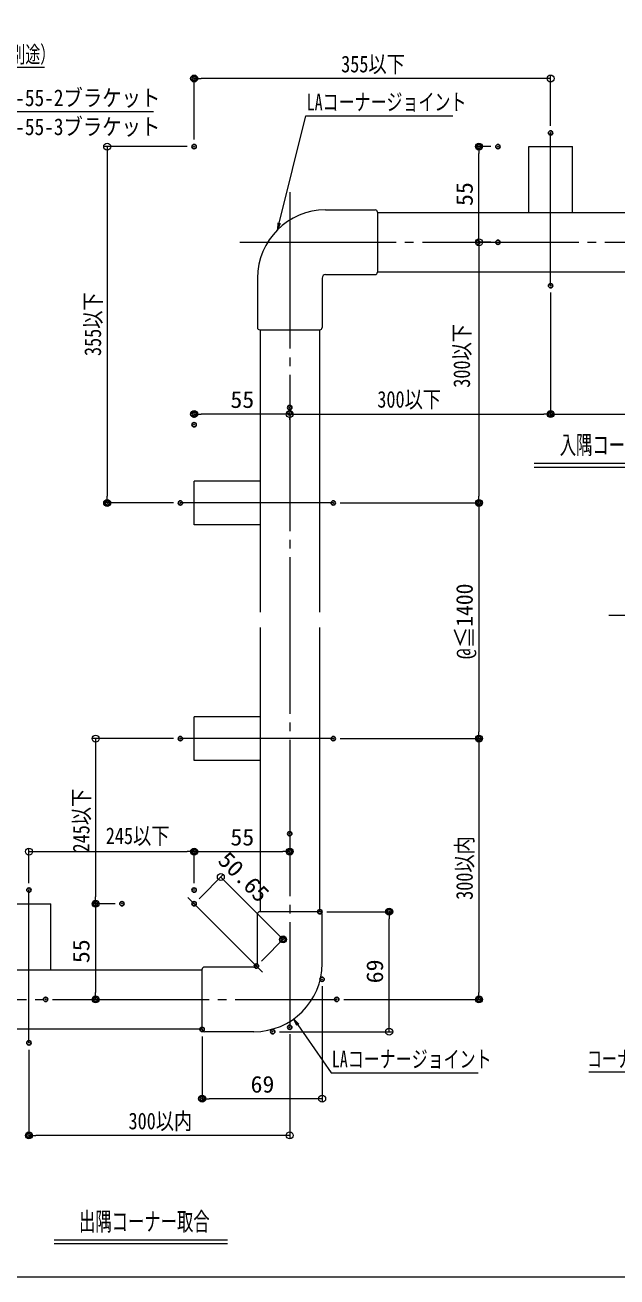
# Model space of a CAD drawing. Units: millimetres, scale not verified. Extents: x -800 to 800, y -554 to 554.
# Drawn here: x -270 to 71, y -554 to 166 of the extents above; entities that cross this region are included whole.
import ezdxf
from ezdxf.enums import TextEntityAlignment as Align

# ---------------------------------------------------------------- set-up
doc = ezdxf.new("R2010")
doc.units = ezdxf.units.MM
doc.header["$LTSCALE"] = 5
doc.header["$PDMODE"] = 32
doc.header["$PDSIZE"] = 2.5
doc.linetypes.add('LONG_CHAIN', pattern=[21, 18, -1, 1, -1])
for name, color, linetype, lineweight in [('0-0_4手摺（外線）', 3, 'Continuous', 9), ('0-1_6寸法', 1, 'Continuous', 9), ('0-2_0', 7, 'Continuous', 9), ('0-4_3ブラケット芯', 4, 'LONG_CHAIN', 9), ('0-5_4手摺芯', 5, 'LONG_CHAIN', 9), ('0-6_07文字', 3, 'Continuous', 9), ('0-9_3ブラケット', 4, 'Continuous', 9), ('0-B_zumenwaku', 6, 'Continuous', 9), ('1-F_6文字', 2, 'Continuous', 9)]:
    doc.layers.add(name, color=color, linetype=linetype, lineweight=lineweight)
doc.layers.add('0-3_Defpoints', color=7, linetype='Continuous')
doc.styles.add('ＭＳ ゴシック', font='')
doc.styles.get('ＭＳ ゴシック').set_extended_font_data('MS Gothic')

# ---------------------------------------------------------------- blocks, each defined once
blk = doc.blocks.new('_Origin')
at = {"layer": '0-2_0', "color": 1}
blk.add_line((0, 0), (-5, 0), dxfattribs=at)
blk.add_circle((0, 0), 2.5, dxfattribs=at)
blk = doc.blocks.new('MLeader14')
at = {"layer": '1-F_6文字'}
blk.add_line((-113.349, -409.344), (-115.08, -405.677), dxfattribs=at)
at = {"layer": '1-F_6文字', "color": 1}
blk.add_line((-92.255, -436.513), (-9.135, -436.513), dxfattribs=at)
at = {"layer": '1-F_6文字'}
blk.add_lwpolyline([(-112.253, -408.584), (-115.08, -405.677), (-112.801, -408.964)], dxfattribs=at)
at = {"layer": '1-F_6文字', "color": 1}
blk.add_lwpolyline([(-112.801, -408.964), (-93.695, -436.513), (-92.255, -436.513)], dxfattribs=at)
at = {"layer": '1-F_6文字', "style": 'ＭＳ ゴシック', "width": 0.7}
blk.add_text('LAコーナージョイント', height=9.621, dxfattribs=at).set_placement((-93.228, -436.363), align=Align.BOTTOM_LEFT)
blk = doc.blocks.new('MLeader16')
at = {"layer": '1-F_6文字'}
blk.add_line((123.693, -396.942), (125.505, -393.314), dxfattribs=at)
at = {"layer": '1-F_6文字', "color": 1}
blk.add_line((110.892, -436.186), (54.532, -436.186), dxfattribs=at)
at = {"layer": '1-F_6文字'}
blk.add_lwpolyline([(124.968, -397.334), (125.505, -393.314), (124.33, -397.138)], dxfattribs=at)
at = {"layer": '1-F_6文字', "color": 1}
blk.add_lwpolyline([(124.33, -397.138), (112.332, -436.186), (110.892, -436.186)], dxfattribs=at)
at = {"layer": '1-F_6文字', "style": 'ＭＳ ゴシック', "width": 0.65}
blk.add_text('コーナー保護材', height=9.604, dxfattribs=at).set_placement((53.599, -436.164), align=Align.BOTTOM_LEFT)
blk = doc.blocks.new('MLeader18')
at = {"layer": '1-F_6文字', "color": 1}
blk.add_line((-291.995, 116.517), (-195.808, 116.517), dxfattribs=at)
at = {"layer": '1-F_6文字'}
blk.add_line((-316.518, 61.064), (-318.708, 57.651), dxfattribs=at)
at = {"layer": '1-F_6文字', "color": 1}
blk.add_lwpolyline([(-317.13, 61.327), (-293.435, 116.517), (-291.995, 116.517)], dxfattribs=at)
at = {"layer": '1-F_6文字'}
blk.add_lwpolyline([(-317.743, 61.59), (-318.708, 57.651), (-317.13, 61.327)], dxfattribs=at)
at = {"layer": '1-F_6文字', "style": 'ＭＳ ゴシック', "width": 0.85}
for s, p in [('ANS-55-2ブラケット', (-291.968, 116.666)), ('ANS-55-3ブラケット', (-291.968, 100))]:
    blk.add_text(s, height=9.604, dxfattribs=at).set_placement(p, align=Align.BOTTOM_LEFT)
blk = doc.blocks.new('MLeader38')
at = {"layer": '1-F_6文字', "color": 1}
blk.add_line((-303.855, 141.908), (-258.508, 141.908), dxfattribs=at)
at = {"layer": '1-F_6文字'}
blk.add_line((-314.575, 130.225), (-317.703, 127.644), dxfattribs=at)
at = {"layer": '1-F_6文字', "color": 1}
blk.add_lwpolyline([(-315.078, 130.662), (-305.295, 141.908), (-303.855, 141.908)], dxfattribs=at)
at = {"layer": '1-F_6文字'}
blk.add_lwpolyline([(-315.581, 131.1), (-317.703, 127.644), (-315.078, 130.662)], dxfattribs=at)
at = {"layer": '1-F_6文字', "style": 'ＭＳ ゴシック', "width": 0.65}
blk.add_text('支柱（別途）', height=9.604, dxfattribs=at).set_placement((-303.495, 141.657), align=Align.BOTTOM_LEFT)
blk = doc.blocks.new('MLeader47')
at = {"layer": '1-F_6文字', "color": 1}
blk.add_line((-106.715, 114.06), (-23.595, 114.06), dxfattribs=at)
at = {"layer": '1-F_6文字'}
blk.add_line((-122.915, 52.102), (-124.529, 48.382), dxfattribs=at)
at = {"layer": '1-F_6文字', "color": 1}
blk.add_lwpolyline([(-123.562, 52.264), (-108.155, 114.06), (-106.715, 114.06)], dxfattribs=at)
at = {"layer": '1-F_6文字'}
blk.add_lwpolyline([(-124.208, 52.425), (-124.529, 48.382), (-123.562, 52.264)], dxfattribs=at)
at = {"layer": '1-F_6文字', "style": 'ＭＳ ゴシック', "width": 0.7}
blk.add_text('LAコーナージョイント', height=9.621, dxfattribs=at).set_placement((-107.688, 114.209), align=Align.BOTTOM_LEFT)

msp = doc.modelspace()

# ---------------------------------------------------------------- linework, layer by layer
at = {"layer": '0-0_4手摺（外線）'}
for p, q in [((-96.811, 59.864), (-68.311, 59.864)), ((-67.011, 58.564), (-67.011, 23.964)), ((-67.011, 58.264), (114.612, 58.264)), ((-96.811, 22.664), (-68.311, 22.664)), ((-67.011, 24.264), (114.612, 24.264)), ((-136.011, 20.664), (-136.011, -7.836)), ((-98.811, 20.664), (-98.811, -7.836)), ((-134.711, -9.136), (-100.111, -9.136)), ((-134.411, -9.136), (-134.411, -171.593)), ((-100.411, -9.136), (-100.411, -171.593)), ((-134.411, -180.365), (-134.411, -343.896)), ((-100.411, -180.365), (-100.411, -343.896)), ((-136.011, -373.696), (-136.011, -345.196)), ((-100.111, -343.896), (-134.711, -343.896)), ((-98.811, -373.696), (-98.811, -345.196)), ((-358.721, -377.296), (-167.811, -377.296)), ((-167.811, -411.596), (-167.811, -376.996)), ((-138.011, -375.696), (-166.511, -375.696)), ((-358.721, -411.296), (-167.811, -411.296)), ((-138.011, -412.896), (-166.511, -412.896))]:
    msp.add_line(p, q, dxfattribs=at)
for centre, radius, start, end in [((-96.811, 20.664), 39.2, 90, 180), ((-68.311, 58.564), 1.3, 0, 90), ((-96.811, 20.664), 2, 90, 180), ((-68.311, 23.964), 1.3, 270, 0), ((-134.711, -7.836), 1.3, 180, 270), ((-100.111, -7.836), 1.3, 270, 0), ((-134.711, -345.196), 1.3, 90, 180), ((-100.111, -345.196), 1.3, 0, 90), ((-138.011, -373.696), 2, 270, 0), ((-138.011, -373.696), 39.2, 270, 0), ((-166.511, -376.996), 1.3, 90, 180), ((-166.511, -411.596), 1.3, 180, 270)]:
    msp.add_arc(centre, radius, start, end, dxfattribs=at)
at = {"layer": '0-1_6寸法'}
for p, q in [((-172.411, 100.264), (-172.411, 137.435)), ((32.589, 108.14), (32.589, 137.435)), ((28.589, 135.435), (-168.411, 135.435)), ((-176.411, 96.264), (-224.411, 96.264)), ((-1.734, 96.264), (-10.661, 96.264)), ((-222.411, 92.264), (-222.411, -104.736)), ((-8.661, 45.264), (-8.661, 92.264)), ((-1.734, 41.264), (-10.661, 41.264)), ((-8.661, 37.264), (-8.661, -104.736)), ((-5.329, 41.264), (-6.661, 41.264)), ((32.589, 12.264), (32.589, -59.586)), ((32.589, 12.264), (32.589, -59.586)), ((-172.411, -59.735), (-172.411, -55.586)), ((-121.411, -57.586), (-168.411, -57.586)), ((-113.411, -57.586), (28.589, -57.586)), ((36.589, -57.586), (186.235, -57.586)), ((-117.411, -57.835), (-117.411, -59.586)), ((-117.411, -60.918), (-117.411, -59.586)), ((-184.287, -108.736), (-224.411, -108.736)), ((-88.411, -108.736), (-6.661, -108.736)), ((-88.411, -108.736), (-6.661, -108.736)), ((-8.661, -112.736), (-8.661, -240.296)), ((-184.287, -244.296), (-231.078, -244.296)), ((-88.411, -244.296), (-6.661, -244.296)), ((-88.411, -244.296), (-6.661, -244.296)), ((-229.078, -248.296), (-229.078, -335.296)), ((-8.661, -248.296), (-8.661, -390.296)), ((-267.411, -327.42), (-267.411, -307.296)), ((-263.411, -309.296), (-176.411, -309.296)), ((-172.411, -327.42), (-172.411, -307.296)), ((-172.411, -327.42), (-172.411, -307.296)), ((-168.411, -309.296), (-121.411, -309.296)), ((-117.411, -302.973), (-117.411, -311.296)), ((-169.582, -336.468), (-155.66, -322.545)), ((-154.245, -326.788), (-124.088, -356.945)), ((-217.905, -339.296), (-231.078, -339.296)), ((-217.905, -339.296), (-231.078, -339.296)), ((-229.078, -343.296), (-229.078, -390.296)), ((-96.111, -343.896), (-58.242, -343.896)), ((-60.242, -408.896), (-60.242, -347.896)), ((-133.768, -372.282), (-119.845, -358.36)), ((-98.811, -386.71), (-98.811, -453.465)), ((-253.811, -394.296), (-227.078, -394.296)), ((-86.408, -394.296), (-6.661, -394.296)), ((-167.811, -415.602), (-167.811, -453.465)), ((-123.238, -412.896), (-58.242, -412.896)), ((-117.411, -414.34), (-117.411, -474.579)), ((-267.411, -423.296), (-267.411, -474.579)), ((-102.811, -451.465), (-163.811, -451.465)), ((-121.411, -472.579), (-263.411, -472.579))]:
    msp.add_line(p, q, dxfattribs=at)
at = {"layer": '0-3_Defpoints'}
for p in [(-172.411, 135.435), (32.589, 104.14), (-172.411, 96.264), (-8.661, 96.264), (2.266, 96.264), (-9.329, 41.264), (2.266, 41.264), (32.589, 16.264), (32.589, 16.264), (-172.411, -57.586), (-117.411, -53.835), (-117.411, -56.918), (32.589, -57.586), (-172.411, -63.735), (-222.411, -108.736), (-180.287, -108.736), (-92.411, -108.736), (-92.411, -108.736), (-8.661, -108.736), (-180.287, -244.296), (-92.411, -244.296), (-92.411, -244.296), (-8.661, -244.296), (-117.411, -298.973), (-172.411, -309.296), (-117.411, -309.296), (-267.411, -331.42), (-172.411, -331.42), (-229.078, -339.296), (-213.905, -339.296), (-172.411, -339.296), (-100.111, -343.896), (-60.242, -343.896), (-121.26, -359.774), (-136.596, -375.111), (-98.811, -382.71), (-257.811, -394.296), (-229.078, -394.296), (-90.408, -394.296), (-8.661, -394.296), (-167.811, -411.602), (-117.411, -410.34), (-127.238, -412.896), (-267.411, -419.296), (-167.811, -451.465), (-267.411, -472.579)]:
    msp.add_point(p, dxfattribs=at)
at = {"layer": '0-4_3ブラケット芯'}
for p, q in [((32.589, 16.264), (32.589, 104.14)), ((-92.411, -108.736), (-180.287, -108.736)), ((-92.411, -244.296), (-180.287, -244.296)), ((-267.411, -419.296), (-267.411, -331.42))]:
    msp.add_line(p, q, dxfattribs=at)
at = {"layer": '0-5_4手摺芯'}
for p, q in [((-117.411, 70.033), (-117.411, -410.34)), ((-146.18, 41.264), (340.235, 41.264)), ((66.013, -173.311), (350.235, -173.311)), ((-133.048, -378.659), (-175.946, -335.761)), ((-673.772, -394.296), (-90.408, -394.296))]:
    msp.add_line(p, q, dxfattribs=at)
at = {"layer": '0-6_07文字', "color": 7}
for p, q in [((23.181, -85.904), (122.954, -85.904)), ((23.181, -88.104), (122.954, -88.104)), ((-252.998, -532.587), (-153.226, -532.587)), ((-252.998, -534.787), (-153.226, -534.787))]:
    msp.add_line(p, q, dxfattribs=at)
at = {"layer": '0-9_3ブラケット'}
for p, q in [((20.089, 96.264), (45.089, 96.264)), ((20.089, 58.264), (20.089, 96.264)), ((45.089, 58.264), (45.089, 96.264)), ((-172.411, -121.236), (-172.411, -96.236)), ((-134.411, -96.236), (-172.411, -96.236)), ((-134.411, -121.236), (-172.411, -121.236)), ((-172.411, -256.796), (-172.411, -231.796)), ((-134.411, -231.796), (-172.411, -231.796)), ((-134.411, -256.796), (-172.411, -256.796)), ((-279.911, -339.296), (-254.911, -339.296)), ((-254.911, -377.296), (-254.911, -339.296))]:
    msp.add_line(p, q, dxfattribs=at)
at = {"layer": '0-B_zumenwaku'}
msp.add_lwpolyline([(-799.987, -553.98), (799.997, -553.98), (799.997, 554.009), (-799.987, 554.009)], close=True, dxfattribs=at)

# ---------------------------------------------------------------- block references
at = {"layer": '0-1_6寸法', "xscale": 0.8, "yscale": 0.8}
for p, rotation in [((-172.411, 135.435), 180), ((-222.411, 96.264), 90), ((-8.661, 96.264), 90), ((-8.661, 41.264), 270), ((-8.661, 41.264), 90), ((-172.411, -57.586), 180), ((-117.411, -57.586), 180), ((32.589, -57.586), 180), ((-222.411, -108.736), 270), ((-8.661, -108.736), 270), ((-8.661, -108.736), 90), ((-229.078, -244.296), 90), ((-8.661, -244.296), 270), ((-8.661, -244.296), 90), ((-267.411, -309.296), 180), ((-172.411, -309.296), 180), ((-157.074, -323.96), 135), ((-229.078, -339.296), 270), ((-229.078, -339.296), 90), ((-60.242, -343.896), 90), ((-121.26, -359.774), 315), ((-229.078, -394.296), 270), ((-8.661, -394.296), 270), ((-60.242, -412.896), 270), ((-167.811, -451.465), 180), ((-267.411, -472.579), 180)]:
    msp.add_blockref('_Origin', p, dxfattribs=dict(at, rotation=rotation))
for p in [(32.589, 135.435), (-117.411, -57.586), (32.589, -57.586), (-172.411, -309.296), (-117.411, -309.296), (-98.811, -451.465), (-117.411, -472.579)]:
    msp.add_blockref('_Origin', p, dxfattribs=at)
at = {"layer": '1-F_6文字'}
for name in ['MLeader38', 'MLeader18', 'MLeader47', 'MLeader16', 'MLeader14']:
    msp.add_blockref(name, (0, 0), dxfattribs=at)

# ---------------------------------------------------------------- texts
at = {"layer": '0-1_6寸法', "color": 2, "style": 'ＭＳ ゴシック'}
for s, width, p in [('355以下', 0.8, (-87.877, 136.084)), ('55', 1.05, (-151.577, -56.937)), ('300以下', 0.8, (-67.069, -56.794)), ('245以下', 0.8, (-223.231, -307.862)), ('55', 1.05, (-151.577, -308.647)), ('69', 1.05, (-139.977, -450.816)), ('300以内', 0.8, (-210.144, -471.93))]:
    msp.add_text(s, height=9.604, dxfattribs=dict(at, width=width)).set_placement(p, align=Align.BOTTOM_LEFT)
for s, rotation, width, p in [('55', 90, 1.05, (-9.31, 62.097)), ('355以下', 90, 0.8, (-223.06, -24.203)), ('300以下', 90, 0.8, (-10.888, -42.433)), ('@≦1400', 90, 0.95, (-9.31, -198.55)), ('245以下', 90, 0.8, (-229.728, -309.763)), ('300以内', 90, 0.8, (-9.31, -337.03)), ('50.65', 315, 1.05, (-161.404, -317.107)), ('55', 90, 1.05, (-229.728, -373.463)), ('69', 90, 1.05, (-60.891, -385.063))]:
    msp.add_text(s, height=9.604, rotation=rotation, dxfattribs=dict(at, width=width)).set_placement(p, align=Align.BOTTOM_LEFT)
at = {"layer": '0-6_07文字', "style": 'ＭＳ ゴシック', "width": 0.65}
for s, p in [('入隅コーナー取合', (37.829, -83.829)), ('出隅コーナー取合', (-238.607, -530.512))]:
    msp.add_text(s, height=10.59, dxfattribs=at).set_placement(p, align=Align.BOTTOM_LEFT)

doc.saveas('drawing.dxf')
